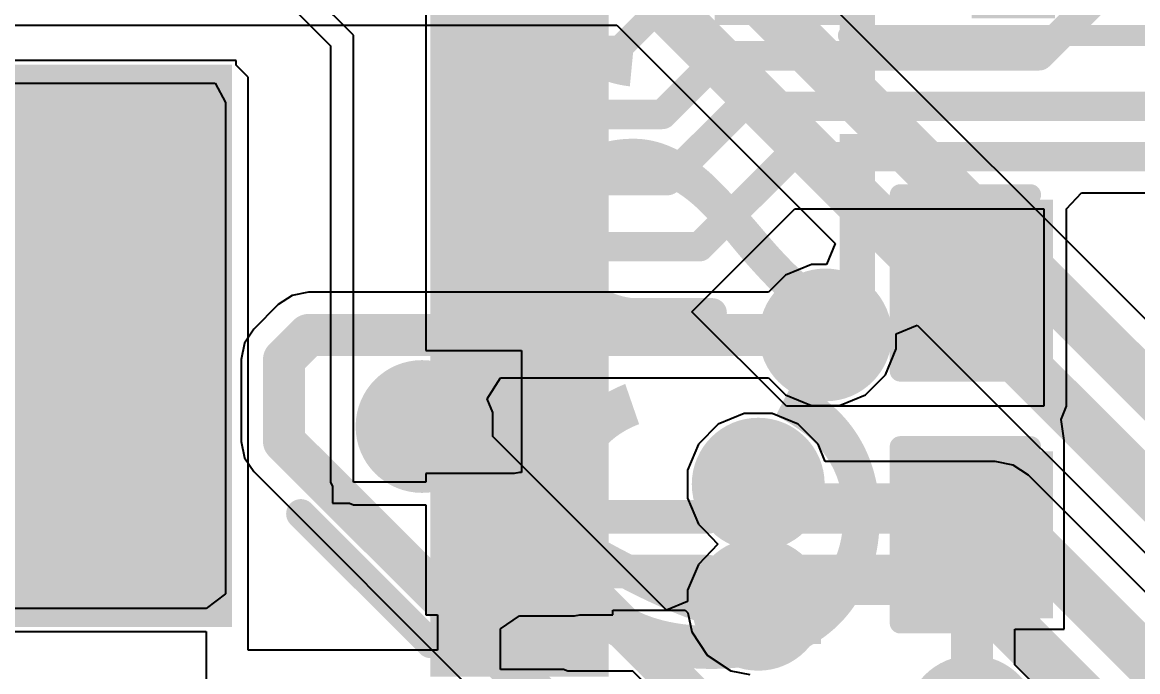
# Model space of a CAD drawing. Header units: millimetres. Extents: x -23 to 83, y -38 to 11.
# Drawn here: x 67.31 to 74.05, y -12.78 to -8.85 of the extents above; entities that cross this region are included whole.
import ezdxf

# ---------------------------------------------------------------- set-up
doc = ezdxf.new("R2010")
doc.units = ezdxf.units.MM
for name, color, linetype in [('BottomLayer', 5, 'Continuous'), ('BottomSolder', 6, 'Continuous'), ('TopLayer', 1, 'Continuous'), ('TopOverlay', 2, 'Continuous'), ('TopPaste', 8, 'Continuous'), ('TopSolder', 216, 'Continuous'), ('ViaHoleLayer', 16, 'Continuous')]:
    doc.layers.add(name, color=color, linetype=linetype)
doc.styles.add('Arial', font='', dxfattribs={"height": 0.2})
doc.styles.get('Arial').set_extended_font_data('Arial')

# ---------------------------------------------------------------- blocks, each defined once
blk = doc.blocks.new('C___0603_31')
at = {"layer": 'TopLayer'}
for points in [[(-0.381, 0.4445), (-0.381, -0.4445), (-1.143, -0.4445), (-1.143, 0.4445)], [(1.143, 0.4445), (1.143, -0.4445), (0.381, -0.4445), (0.381, 0.4445)]]:
    blk.add_hatch(color=1, dxfattribs=at).paths.add_polyline_path(points)
at = {"layer": 'TopPaste'}
for points in [[(-0.381, 0.4445), (-0.381, -0.4445), (-1.143, -0.4445), (-1.143, 0.4445)], [(1.143, 0.4445), (1.143, -0.4445), (0.381, -0.4445), (0.381, 0.4445)]]:
    blk.add_hatch(color=8, dxfattribs=at).paths.add_polyline_path(points)
at = {"layer": 'TopSolder'}
for points in [[(-0.321, 0.5045), (-0.321, -0.5045), (-1.203, -0.5045), (-1.203, 0.5045)], [(1.203, 0.5045), (1.203, -0.5045), (0.321, -0.5045), (0.321, 0.5045)]]:
    blk.add_hatch(color=216, dxfattribs=at).paths.add_polyline_path(points)
at = {"layer": 'TopOverlay', "const_width": 0.127}
for points in [[(-0.4572, 0.5334), (-1.2446, 0.5334)], [(-1.2446, 0.5334), (-1.2446, -0.5334)], [(1.2446, 0.5334), (0.4572, 0.5334)], [(1.2446, 0.5334), (1.2446, -0.5334)], [(-0.4572, -0.5334), (-1.2446, -0.5334)], [(1.2446, -0.5334), (0.4572, -0.5334)]]:
    blk.add_lwpolyline(points, dxfattribs=at)
at = {"layer": 'TopOverlay', "const_width": 0.0635}
for points in [[(-1.2764, 0.5334, 1), (-1.2128, 0.5334, 1)], [(-1.2764, 0.5334, 1), (-1.2128, 0.5334, 1)], [(-0.4889, 0.5334, 1), (-0.4254, 0.5334, 1)], [(0.4254, 0.5334, 1), (0.4889, 0.5334, 1)], [(1.2128, 0.5334, 1), (1.2764, 0.5334, 1)], [(1.2128, 0.5334, 1), (1.2764, 0.5334, 1)], [(-1.2764, -0.5334, 1), (-1.2128, -0.5334, 1)], [(-1.2764, -0.5334, 1), (-1.2128, -0.5334, 1)], [(-0.4889, -0.5334, 1), (-0.4254, -0.5334, 1)], [(0.4254, -0.5334, 1), (0.4889, -0.5334, 1)], [(1.2128, -0.5334, 1), (1.2764, -0.5334, 1)], [(1.2128, -0.5334, 1), (1.2764, -0.5334, 1)]]:
    blk.add_lwpolyline(points, format="xyb", close=True, dxfattribs=at)
blk = doc.blocks.new('C___0603_33')
at = {"layer": 'TopLayer'}
for points in [[(-0.381, 0.4445), (-0.381, -0.4445), (-1.143, -0.4445), (-1.143, 0.4445)], [(1.143, 0.4445), (1.143, -0.4445), (0.381, -0.4445), (0.381, 0.4445)]]:
    blk.add_hatch(color=1, dxfattribs=at).paths.add_polyline_path(points)
at = {"layer": 'TopPaste'}
for points in [[(-0.381, 0.4445), (-0.381, -0.4445), (-1.143, -0.4445), (-1.143, 0.4445)], [(1.143, 0.4445), (1.143, -0.4445), (0.381, -0.4445), (0.381, 0.4445)]]:
    blk.add_hatch(color=8, dxfattribs=at).paths.add_polyline_path(points)
at = {"layer": 'TopSolder'}
for points in [[(-0.321, 0.5045), (-0.321, -0.5045), (-1.203, -0.5045), (-1.203, 0.5045)], [(1.203, 0.5045), (1.203, -0.5045), (0.321, -0.5045), (0.321, 0.5045)]]:
    blk.add_hatch(color=216, dxfattribs=at).paths.add_polyline_path(points)
at = {"layer": 'TopOverlay', "const_width": 0.127}
for points in [[(-1.2446, 0.5334), (-1.2446, -0.5334)], [(-0.4572, 0.5334), (-1.2446, 0.5334)], [(1.2446, 0.5334), (0.4572, 0.5334)], [(1.2446, 0.5334), (1.2446, -0.5334)], [(-0.4572, -0.5334), (-1.2446, -0.5334)], [(1.2446, -0.5334), (0.4572, -0.5334)]]:
    blk.add_lwpolyline(points, dxfattribs=at)
at = {"layer": 'TopOverlay', "const_width": 0.0635}
for points in [[(-1.2764, 0.5334, 1), (-1.2128, 0.5334, 1)], [(-1.2764, 0.5334, 1), (-1.2128, 0.5334, 1)], [(-0.4889, 0.5334, 1), (-0.4254, 0.5334, 1)], [(0.4254, 0.5334, 1), (0.4889, 0.5334, 1)], [(1.2128, 0.5334, 1), (1.2764, 0.5334, 1)], [(1.2128, 0.5334, 1), (1.2764, 0.5334, 1)], [(-1.2764, -0.5334, 1), (-1.2128, -0.5334, 1)], [(-1.2764, -0.5334, 1), (-1.2128, -0.5334, 1)], [(-0.4889, -0.5334, 1), (-0.4254, -0.5334, 1)], [(0.4254, -0.5334, 1), (0.4889, -0.5334, 1)], [(1.2128, -0.5334, 1), (1.2764, -0.5334, 1)], [(1.2128, -0.5334, 1), (1.2764, -0.5334, 1)]]:
    blk.add_lwpolyline(points, format="xyb", close=True, dxfattribs=at)
blk = doc.blocks.new('QFN_56__7X7__121')
at = {"layer": 'TopLayer'}
for points in [[(-1.9, 3.0005), (-1.9, 3.8755), (-1.7, 3.8755), (-1.7, 3.0005)], [(-1.5, 3.0005), (-1.5, 3.8755), (-1.3, 3.8755), (-1.3, 3.0005)], [(-1.1, 3.0005), (-1.1, 3.8755), (-0.9, 3.8755), (-0.9, 3.0005)], [(-0.7, 3.0005), (-0.7, 3.8755), (-0.5, 3.8755), (-0.5, 3.0005)], [(-0.3, 3.0005), (-0.3, 3.8755), (-0.1, 3.8755), (-0.1, 3.0005)], [(0.1, 3.0005), (0.1, 3.8755), (0.3, 3.8755), (0.3, 3.0005)], [(0.5, 3.0005), (0.5, 3.8755), (0.7, 3.8755), (0.7, 3.0005)], [(0.9, 3.0005), (0.9, 3.8755), (1.1, 3.8755), (1.1, 3.0005)], [(1.3, 3.0005), (1.3, 3.8755), (1.5, 3.8755), (1.5, 3.0005)], [(1.7, 3.0005), (1.7, 3.8755), (1.9, 3.8755), (1.9, 3.0005)], [(-1.6, 1.6), (1.6, 1.6), (1.6, -1.6), (-1.6, -1.6)]]:
    blk.add_hatch(color=1, dxfattribs=at).paths.add_polyline_path(points)
at = {"layer": 'TopPaste'}
for points in [[(-1.9, 3.0005), (-1.9, 3.8755), (-1.7, 3.8755), (-1.7, 3.0005)], [(-1.5, 3.0005), (-1.5, 3.8755), (-1.3, 3.8755), (-1.3, 3.0005)], [(-1.1, 3.0005), (-1.1, 3.8755), (-0.9, 3.8755), (-0.9, 3.0005)], [(-0.7, 3.0005), (-0.7, 3.8755), (-0.5, 3.8755), (-0.5, 3.0005)], [(-0.3, 3.0005), (-0.3, 3.8755), (-0.1, 3.8755), (-0.1, 3.0005)], [(0.1, 3.0005), (0.1, 3.8755), (0.3, 3.8755), (0.3, 3.0005)], [(0.5, 3.0005), (0.5, 3.8755), (0.7, 3.8755), (0.7, 3.0005)], [(0.9, 3.0005), (0.9, 3.8755), (1.1, 3.8755), (1.1, 3.0005)], [(1.3, 3.0005), (1.3, 3.8755), (1.5, 3.8755), (1.5, 3.0005)], [(1.7, 3.0005), (1.7, 3.8755), (1.9, 3.8755), (1.9, 3.0005)], [(-1.6, 1.6), (1.6, 1.6), (1.6, -1.6), (-1.6, -1.6)]]:
    blk.add_hatch(color=8, dxfattribs=at).paths.add_polyline_path(points)
at = {"layer": 'TopSolder'}
for points in [[(-2.0016, 2.8989), (-2.0016, 3.9771), (-1.5984, 3.9771), (-1.5984, 2.8989)], [(-1.6016, 2.8989), (-1.6016, 3.9771), (-1.1984, 3.9771), (-1.1984, 2.8989)], [(-1.2016, 2.8989), (-1.2016, 3.9771), (-0.7984, 3.9771), (-0.7984, 2.8989)], [(-0.8016, 2.8989), (-0.8016, 3.9771), (-0.3984, 3.9771), (-0.3984, 2.8989)], [(-0.4016, 2.8989), (-0.4016, 3.9771), (0.0016, 3.9771), (0.0016, 2.8989)], [(-0.0016, 2.8989), (-0.0016, 3.9771), (0.4016, 3.9771), (0.4016, 2.8989)], [(0.3984, 2.8989), (0.3984, 3.9771), (0.8016, 3.9771), (0.8016, 2.8989)], [(0.7984, 2.8989), (0.7984, 3.9771), (1.2016, 3.9771), (1.2016, 2.8989)], [(1.1984, 2.8989), (1.1984, 3.9771), (1.6016, 3.9771), (1.6016, 2.8989)], [(1.5984, 2.8989), (1.5984, 3.9771), (2.0016, 3.9771), (2.0016, 2.8989)], [(-1.7016, 1.7016), (1.7016, 1.7016), (1.7016, -1.7016), (-1.7016, -1.7016)]]:
    blk.add_hatch(color=216, dxfattribs=at).paths.add_polyline_path(points)
blk = doc.blocks.new('8_USON__2X3__122')
at = {"layer": 'TopLayer'}
for points in [[(-0.3556, 0.14), (0.3556, 0.14), (0.3556, -0.14), (-0.3556, -0.14)], [(2.3396, 0.14), (3.0508, 0.14), (3.0508, -0.14), (2.3396, -0.14)], [(1.1976, 0.1), (1.4976, 0.1), (1.4976, -1.6), (1.1976, -1.6)], [(-0.3556, -0.36), (0.3556, -0.36), (0.3556, -0.64), (-0.3556, -0.64)], [(2.3396, -0.36), (3.0508, -0.36), (3.0508, -0.64), (2.3396, -0.64)], [(-0.3556, -0.86), (0.3556, -0.86), (0.3556, -1.14), (-0.3556, -1.14)], [(2.3396, -0.86), (3.0508, -0.86), (3.0508, -1.14), (2.3396, -1.14)], [(-0.3556, -1.36), (0.3556, -1.36), (0.3556, -1.64), (-0.3556, -1.64)], [(2.3396, -1.36), (3.0508, -1.36), (3.0508, -1.64), (2.3396, -1.64)]]:
    blk.add_hatch(color=1, dxfattribs=at).paths.add_polyline_path(points)
at = {"layer": 'TopPaste'}
for points in [[(-0.3556, 0.14), (0.3556, 0.14), (0.3556, -0.14), (-0.3556, -0.14)], [(2.3396, 0.14), (3.0508, 0.14), (3.0508, -0.14), (2.3396, -0.14)], [(1.1976, 0.1), (1.4976, 0.1), (1.4976, -1.6), (1.1976, -1.6)], [(-0.3556, -0.36), (0.3556, -0.36), (0.3556, -0.64), (-0.3556, -0.64)], [(2.3396, -0.36), (3.0508, -0.36), (3.0508, -0.64), (2.3396, -0.64)], [(-0.3556, -0.86), (0.3556, -0.86), (0.3556, -1.14), (-0.3556, -1.14)], [(2.3396, -0.86), (3.0508, -0.86), (3.0508, -1.14), (2.3396, -1.14)], [(-0.3556, -1.36), (0.3556, -1.36), (0.3556, -1.64), (-0.3556, -1.64)], [(2.3396, -1.36), (3.0508, -1.36), (3.0508, -1.64), (2.3396, -1.64)]]:
    blk.add_hatch(color=8, dxfattribs=at).paths.add_polyline_path(points)
at = {"layer": 'TopSolder'}
for points in [[(-0.4572, 0.2416), (0.4572, 0.2416), (0.4572, -0.2416), (-0.4572, -0.2416)], [(2.238, 0.2416), (3.1524, 0.2416), (3.1524, -0.2416), (2.238, -0.2416)], [(1.096, 0.2016), (1.5992, 0.2016), (1.5992, -1.7016), (1.096, -1.7016)], [(-0.4572, -0.2584), (0.4572, -0.2584), (0.4572, -0.7416), (-0.4572, -0.7416)], [(2.238, -0.2584), (3.1524, -0.2584), (3.1524, -0.7416), (2.238, -0.7416)], [(-0.4572, -0.7584), (0.4572, -0.7584), (0.4572, -1.2416), (-0.4572, -1.2416)], [(2.238, -0.7584), (3.1524, -0.7584), (3.1524, -1.2416), (2.238, -1.2416)], [(-0.4572, -1.2584), (0.4572, -1.2584), (0.4572, -1.7416), (-0.4572, -1.7416)], [(2.238, -1.2584), (3.1524, -1.2584), (3.1524, -1.7416), (2.238, -1.7416)]]:
    blk.add_hatch(color=216, dxfattribs=at).paths.add_polyline_path(points)
at = {"layer": 'TopOverlay'}
for points, const_width in [([(0.3516, 0.3048), (2.2566, 0.3048)], 0.127), ([(-0.6898, 0.1524), (-0.5628, 0.0254)], 0.2), ([(-0.6898, -0.1016), (-0.6898, 0.1524)], 0.2), ([(-0.6898, -0.1016), (-0.5628, 0.0254)], 0.2), ([(0.3516, -1.8048), (2.2566, -1.8048)], 0.127)]:
    blk.add_lwpolyline(points, dxfattribs=dict(at, const_width=const_width))
for points, const_width in [([(0.3198, 0.3048, 1), (0.3833, 0.3048, 1)], 0.0635), ([(2.2248, 0.3048, 1), (2.2883, 0.3048, 1)], 0.0635), ([(-0.7398, 0.1524, 1), (-0.6398, 0.1524, 1)], 0.1), ([(-0.7398, 0.1524, 1), (-0.6398, 0.1524, 1)], 0.1), ([(-0.6128, 0.0254, 1), (-0.5128, 0.0254, 1)], 0.1), ([(-0.6128, 0.0254, 1), (-0.5128, 0.0254, 1)], 0.1), ([(-0.7398, -0.1016, 1), (-0.6398, -0.1016, 1)], 0.1), ([(-0.7398, -0.1016, 1), (-0.6398, -0.1016, 1)], 0.1), ([(0.3198, -1.8048, 1), (0.3833, -1.8048, 1)], 0.0635), ([(2.2248, -1.8048, 1), (2.2883, -1.8048, 1)], 0.0635)]:
    blk.add_lwpolyline(points, format="xyb", close=True, dxfattribs=dict(at, const_width=const_width))

msp = doc.modelspace()

# ---------------------------------------------------------------- hatches: boundary and pattern name
at = {"layer": 'BottomLayer'}
h = msp.add_hatch(color=5, dxfattribs=at)
edge = h.paths.add_edge_path()
edge.add_arc((67.945, -9.652), 0.3, 0, 360)
h = msp.add_hatch(color=5, dxfattribs=at)
edge = h.paths.add_edge_path()
edge.add_arc((72.1614, -10.7442), 0.3, 0, 360)
h = msp.add_hatch(color=5, dxfattribs=at)
edge = h.paths.add_edge_path()
edge.add_arc((67.945, -10.795), 0.3, 0, 360)
h = msp.add_hatch(color=5, dxfattribs=at)
edge = h.paths.add_edge_path()
edge.add_arc((69.723, -11.2982), 0.3, 0, 360)
h = msp.add_hatch(color=5, dxfattribs=at)
edge = h.paths.add_edge_path()
edge.add_arc((71.755, -11.647), 0.3, 0, 360)
h = msp.add_hatch(color=5, dxfattribs=at)
edge = h.paths.add_edge_path()
edge.add_arc((67.945, -11.938), 0.3, 0, 360)
h = msp.add_hatch(color=5, dxfattribs=at)
edge = h.paths.add_edge_path()
edge.add_arc((71.755, -12.374), 0.3, 0, 360)
at = {"layer": 'BottomSolder'}
h = msp.add_hatch(color=6, dxfattribs=at)
edge = h.paths.add_edge_path()
edge.add_arc((67.945, -9.652), 0.4016, 0, 360)
h = msp.add_hatch(color=6, dxfattribs=at)
edge = h.paths.add_edge_path()
edge.add_arc((72.1614, -10.7442), 0.4016, 0, 360)
h = msp.add_hatch(color=6, dxfattribs=at)
edge = h.paths.add_edge_path()
edge.add_arc((67.945, -10.795), 0.4016, 0, 360)
h = msp.add_hatch(color=6, dxfattribs=at)
edge = h.paths.add_edge_path()
edge.add_arc((69.723, -11.2982), 0.4016, 0, 360)
h = msp.add_hatch(color=6, dxfattribs=at)
edge = h.paths.add_edge_path()
edge.add_arc((71.755, -11.647), 0.4016, 0, 360)
h = msp.add_hatch(color=6, dxfattribs=at)
edge = h.paths.add_edge_path()
edge.add_arc((67.945, -11.938), 0.4016, 0, 360)
h = msp.add_hatch(color=6, dxfattribs=at)
edge = h.paths.add_edge_path()
edge.add_arc((71.755, -12.374), 0.4016, 0, 360)
h = msp.add_hatch(color=6, dxfattribs=at)
edge = h.paths.add_edge_path()
edge.add_arc((73.0466, -13.0848), 0.4016, 0, 360)
at = {"layer": 'TopLayer'}
h = msp.add_hatch(color=1, dxfattribs=at)
edge = h.paths.add_edge_path()
edge.add_arc((67.945, -9.652), 0.3, 0, 360)
h = msp.add_hatch(color=1, dxfattribs=at)
edge = h.paths.add_edge_path()
edge.add_arc((72.1614, -10.7442), 0.3, 0, 360)
h = msp.add_hatch(color=1, dxfattribs=at)
edge = h.paths.add_edge_path()
edge.add_arc((67.945, -10.795), 0.3, 0, 360)
h = msp.add_hatch(color=1, dxfattribs=at)
edge = h.paths.add_edge_path()
edge.add_arc((69.723, -11.2982), 0.3, 0, 360)
h = msp.add_hatch(color=1, dxfattribs=at)
edge = h.paths.add_edge_path()
edge.add_arc((71.755, -11.647), 0.3, 0, 360)
h = msp.add_hatch(color=1, dxfattribs=at)
edge = h.paths.add_edge_path()
edge.add_arc((67.945, -11.938), 0.3, 0, 360)
h = msp.add_hatch(color=1, dxfattribs=at)
edge = h.paths.add_edge_path()
edge.add_arc((71.755, -12.374), 0.3, 0, 360)
at = {"layer": 'TopSolder'}
h = msp.add_hatch(color=216, dxfattribs=at)
edge = h.paths.add_edge_path()
edge.add_arc((67.945, -9.652), 0.4016, 0, 360)
h = msp.add_hatch(color=216, dxfattribs=at)
edge = h.paths.add_edge_path()
edge.add_arc((72.1614, -10.7442), 0.4016, 0, 360)
h = msp.add_hatch(color=216, dxfattribs=at)
edge = h.paths.add_edge_path()
edge.add_arc((67.945, -10.795), 0.4016, 0, 360)
h = msp.add_hatch(color=216, dxfattribs=at)
edge = h.paths.add_edge_path()
edge.add_arc((69.723, -11.2982), 0.4016, 0, 360)
h = msp.add_hatch(color=216, dxfattribs=at)
edge = h.paths.add_edge_path()
edge.add_arc((71.755, -11.647), 0.4016, 0, 360)
h = msp.add_hatch(color=216, dxfattribs=at)
edge = h.paths.add_edge_path()
edge.add_arc((67.945, -11.938), 0.4016, 0, 360)
h = msp.add_hatch(color=216, dxfattribs=at)
edge = h.paths.add_edge_path()
edge.add_arc((71.755, -12.374), 0.4016, 0, 360)
h = msp.add_hatch(color=216, dxfattribs=at)
edge = h.paths.add_edge_path()
edge.add_arc((73.0466, -13.0848), 0.4016, 0, 360)
at = {"layer": 'ViaHoleLayer'}
h = msp.add_hatch(color=16, dxfattribs=at)
edge = h.paths.add_edge_path()
edge.add_arc((67.945, -9.652), 0.15, 0, 360)
h = msp.add_hatch(color=16, dxfattribs=at)
edge = h.paths.add_edge_path()
edge.add_arc((67.945, -10.795), 0.15, 0, 360)
h = msp.add_hatch(color=16, dxfattribs=at)
edge = h.paths.add_edge_path()
edge.add_arc((72.1614, -10.7442), 0.15, 0, 360)
h = msp.add_hatch(color=16, dxfattribs=at)
edge = h.paths.add_edge_path()
edge.add_arc((69.723, -11.2982), 0.15, 0, 360)
h = msp.add_hatch(color=16, dxfattribs=at)
edge = h.paths.add_edge_path()
edge.add_arc((71.755, -11.647), 0.15, 0, 360)
h = msp.add_hatch(color=16, dxfattribs=at)
edge = h.paths.add_edge_path()
edge.add_arc((67.945, -11.938), 0.15, 0, 360)
h = msp.add_hatch(color=16, dxfattribs=at)
edge = h.paths.add_edge_path()
edge.add_arc((71.755, -12.374), 0.15, 0, 360)

# ---------------------------------------------------------------- linework, layer by layer
at = {"layer": 'BottomLayer'}
for p, q in [((74.8665, -11.4197), (71.3987, -7.952)), ((52.0356, -8.8701), (70.9004, -8.8701)), ((70.9004, -8.8701), (72.2205, -10.1902)), ((72.2205, -10.1902), (72.1679, -10.3172)), ((71.9195, -10.3822), (71.8165, -10.4852)), ((72.0765, -10.3172), (71.9195, -10.3822)), ((72.1679, -10.3172), (72.0765, -10.3172)), ((68.9381, -10.5049), (68.8541, -10.5611)), ((69.0372, -10.4852), (68.9381, -10.5049)), ((71.8165, -10.4852), (69.0372, -10.4852)), ((68.8541, -10.5611), (68.7053, -10.7099)), ((68.7053, -10.7099), (68.6491, -10.7939)), ((72.5884, -10.7377), (72.7154, -10.6851)), ((72.7154, -10.6851), (74.3682, -12.3378)), ((72.5884, -10.8291), (72.5884, -10.7377)), ((68.6491, -10.7939), (68.6294, -10.893)), ((72.5234, -10.9861), (72.5884, -10.8291)), ((68.6294, -10.893), (68.6294, -11.3882)), ((72.4033, -11.1062), (72.5234, -10.9861)), ((70.1156, -11.1302), (70.1978, -11.0032)), ((70.1978, -11.0032), (71.8165, -11.0032)), ((71.8165, -11.0032), (71.9195, -11.1062)), ((71.9195, -11.1062), (72.0765, -11.1712)), ((72.2463, -11.1712), (72.4033, -11.1062)), ((70.15, -11.2133), (70.1156, -11.1302)), ((72.0765, -11.1712), (72.2463, -11.1712)), ((70.15, -11.359), (70.15, -11.2133)), ((71.6701, -11.22), (71.5131, -11.285)), ((71.8399, -11.22), (71.6701, -11.22)), ((71.9969, -11.285), (71.8399, -11.22)), ((71.5131, -11.285), (71.393, -11.4051)), ((72.117, -11.4051), (71.9969, -11.285)), ((68.6294, -11.3882), (68.6491, -11.4873)), ((71.201, -12.41), (70.15, -11.359)), ((71.393, -11.4051), (71.328, -11.5621)), ((72.1603, -11.5097), (72.117, -11.4051)), ((68.6491, -11.4873), (68.7053, -11.5713)), ((73.1864, -11.5097), (72.1603, -11.5097)), ((73.2954, -11.5314), (73.1864, -11.5097)), ((73.1864, -11.5097), (73.1864, -11.5097)), ((68.7053, -11.5713), (70.575, -13.4411)), ((71.328, -11.5621), (71.328, -11.7319)), ((73.3878, -11.5932), (73.2954, -11.5314)), ((74.3732, -12.5785), (73.3878, -11.5932)), ((71.328, -11.7319), (71.393, -11.8889)), ((71.393, -11.8889), (71.4317, -11.9275)), ((71.4317, -11.9275), (71.5117, -12.0105)), ((71.5117, -12.0105), (71.4317, -12.0935)), ((71.393, -12.1321), (71.328, -12.2891)), ((71.4317, -12.0935), (71.393, -12.1321)), ((71.328, -12.2891), (71.328, -12.3573)), ((71.328, -12.3573), (71.201, -12.41))]:
    msp.add_line(p, q, dxfattribs=at)
for points, const_width in [([(71.1973, -8.1534), (74.7485, -11.7046)], 0.3048), ([(71.0184, -8.5852), (74.5696, -12.1364)], 0.3048), ([(68.8884, -10.893), (69.0372, -10.7442)], 0.254), ([(69.0372, -10.7442), (72.1614, -10.7442)], 0.254), ([(68.8884, -11.3882), (68.8884, -10.893)], 0.254), ([(69.723, -11.2982), (71.455, -13.0302)], 0.254), ([(68.8884, -11.3882), (71.3178, -13.8176)], 0.254), ([(71.755, -11.647), (71.8349, -11.647)], 0.3048), ([(71.8349, -11.647), (71.9825, -11.7946)], 0.3048), ([(71.9825, -11.7946), (73.1864, -11.7946)], 0.3048), ([(73.1864, -11.7946), (74.2552, -12.8634)], 0.3048), ([(71.8349, -12.374), (71.9825, -12.2264)], 0.3048), ([(71.9825, -12.2264), (73.0075, -12.2264)], 0.3048), ([(73.0075, -12.2264), (74.0763, -13.2952)], 0.3048), ([(71.755, -12.374), (71.8349, -12.374)], 0.3048)]:
    msp.add_lwpolyline(points, dxfattribs=dict(at, const_width=const_width))
for points, const_width in [([(68.9737, -10.7442, 1), (69.1007, -10.7442, 1)], 0.127), ([(68.9737, -10.7442, 1), (69.1007, -10.7442, 1)], 0.127), ([(72.0979, -10.7442, 1), (72.2249, -10.7442, 1)], 0.127), ([(68.8249, -10.893, 1), (68.9519, -10.893, 1)], 0.127), ([(68.8249, -10.893, 1), (68.9519, -10.893, 1)], 0.127), ([(69.6595, -11.2982, 1), (69.7865, -11.2982, 1)], 0.127), ([(68.8249, -11.3882, 1), (68.9519, -11.3882, 1)], 0.127), ([(68.8249, -11.3882, 1), (68.9519, -11.3882, 1)], 0.127), ([(71.6788, -11.647, 1), (71.8312, -11.647, 1)], 0.1524), ([(71.7587, -11.647, 1), (71.9111, -11.647, 1)], 0.1524), ([(71.7587, -11.647, 1), (71.9111, -11.647, 1)], 0.1524), ([(71.9063, -11.7946, 1), (72.0587, -11.7946, 1)], 0.1524), ([(71.9063, -11.7946, 1), (72.0587, -11.7946, 1)], 0.1524), ([(73.1102, -11.7946, 1), (73.2626, -11.7946, 1)], 0.1524), ([(73.1102, -11.7946, 1), (73.2626, -11.7946, 1)], 0.1524), ([(71.9063, -12.2264, 1), (72.0587, -12.2264, 1)], 0.1524), ([(71.9063, -12.2264, 1), (72.0587, -12.2264, 1)], 0.1524), ([(72.9313, -12.2264, 1), (73.0837, -12.2264, 1)], 0.1524), ([(72.9313, -12.2264, 1), (73.0837, -12.2264, 1)], 0.1524), ([(71.6788, -12.374, 1), (71.8312, -12.374, 1)], 0.1524), ([(71.7587, -12.374, 1), (71.9111, -12.374, 1)], 0.1524), ([(71.7587, -12.374, 1), (71.9111, -12.374, 1)], 0.1524)]:
    msp.add_lwpolyline(points, format="xyb", close=True, dxfattribs=dict(at, const_width=const_width))
at = {"layer": 'TopLayer'}
for p, q in [((69.3078, -8.9314), (68.837, -8.4606)), ((69.7466, -8.4375), (69.7466, -9.6375)), ((68.7727, -8.5981), (69.1704, -8.9957)), ((69.3078, -11.6356), (69.3078, -8.9314)), ((69.1704, -8.9957), (69.1704, -11.6356)), ((68.4731, -9.0835), (65.1461, -9.0835)), ((68.5136, -9.0835), (68.4731, -9.0835)), ((68.6001, -9.0835), (68.5136, -9.0835)), ((68.5136, -9.0835), (68.5136, -9.0835)), ((68.6001, -9.1131), (68.6001, -9.0835)), ((68.6108, -9.1238), (68.6001, -9.1131)), ((68.6326, -9.1455), (68.6108, -9.1238)), ((68.6108, -9.1238), (68.6108, -9.1238)), ((68.6728, -9.1857), (68.6326, -9.1455)), ((68.6326, -9.1455), (68.6326, -9.1455)), ((68.6326, -9.1455), (68.6326, -9.1455)), ((65.2836, -9.221), (68.4731, -9.221)), ((68.4731, -9.221), (68.4733, -9.2212)), ((68.4733, -9.2212), (68.5354, -9.339)), ((68.6728, -12.6519), (68.6728, -9.1857)), ((68.5354, -9.339), (68.5354, -12.3108)), ((69.7466, -9.6375), (69.7466, -10.8375)), ((73.6186, -9.9822), (73.7083, -9.8854)), ((73.7083, -9.8854), (75.17, -9.8854)), ((71.3545, -10.6045), (71.9768, -9.9822)), ((71.9768, -9.9822), (73.4812, -9.9822)), ((73.4812, -9.9822), (73.4812, -11.176)), ((73.6186, -11.176), (73.6186, -9.9822)), ((71.926, -11.176), (71.3545, -10.6045)), ((69.7466, -10.8375), (70.3238, -10.8375)), ((70.3238, -10.8375), (70.3238, -11.5774)), ((73.4812, -11.176), (71.926, -11.176)), ((73.5859, -11.255), (73.6186, -11.176)), ((73.6041, -11.382), (73.5859, -11.255)), ((73.6041, -12.525), (73.6041, -11.382)), ((73.6041, -11.382), (73.6041, -11.382)), ((70.2806, -11.5835), (69.7466, -11.5835)), ((69.7466, -11.5835), (69.7466, -11.6356)), ((70.3111, -11.5774), (70.2806, -11.5835)), ((70.3238, -11.5774), (70.3111, -11.5774)), ((69.1704, -11.6356), (69.1808, -11.6609)), ((69.1808, -11.6609), (69.1808, -11.7629)), ((69.7466, -11.6356), (69.3078, -11.6356)), ((69.1808, -11.7629), (69.2834, -11.7629)), ((69.2834, -11.7629), (69.3078, -11.7731)), ((69.3078, -11.7731), (69.7466, -11.7731)), ((69.7466, -11.7731), (69.7466, -12.4375)), ((68.5354, -12.3108), (68.4188, -12.4)), ((68.4188, -12.4), (65.2543, -12.4)), ((69.7466, -12.4375), (69.8158, -12.4375)), ((69.8158, -12.4375), (69.8158, -12.6519)), ((70.1968, -12.5227), (70.3111, -12.4436)), ((70.3111, -12.4436), (70.6454, -12.4436)), ((70.6454, -12.4436), (70.676, -12.4375)), ((70.676, -12.4375), (70.8756, -12.4375)), ((70.8756, -12.4375), (70.8756, -12.4087)), ((70.8756, -12.4087), (71.3136, -12.4087)), ((71.3136, -12.4087), (71.3297, -12.4248)), ((71.3297, -12.4248), (71.3528, -12.5406)), ((65.1461, -12.5375), (68.4188, -12.5375)), ((68.4188, -12.5375), (68.4188, -12.9056)), ((70.1968, -12.7681), (70.1968, -12.5227)), ((73.3056, -12.7399), (73.3056, -12.525)), ((73.3056, -12.525), (73.6041, -12.525)), ((71.3528, -12.5406), (71.4472, -12.6818)), ((69.8158, -12.6519), (68.6728, -12.6519)), ((71.4472, -12.6818), (71.5884, -12.7762)), ((73.4086, -12.843), (73.3056, -12.7399)), ((70.5778, -12.7681), (70.1968, -12.7681)), ((70.6033, -12.7787), (70.5778, -12.7681)), ((70.5778, -12.7681), (70.5778, -12.7681)), ((70.996, -12.7787), (70.6033, -12.7787)), ((72.1018, -13.8845), (70.996, -12.7787)), ((71.5884, -12.7762), (71.7042, -12.7992))]:
    msp.add_line(p, q, dxfattribs=at)
for points, const_width in [([(70.9177, -9.0106), (71.3162, -8.6121)], 0.1524), ([(73.4526, -9.0557), (73.8686, -8.6399)], 0.1778), ([(70.3111, -9.0106), (70.9177, -9.0106)], 0.1524), ([(71.1755, -9.4105), (71.5303, -9.0557)], 0.1778), ([(71.5303, -9.0557), (73.4526, -9.0557)], 0.1778), ([(71.2065, -9.8105), (71.6566, -9.3605)], 0.1778), ([(71.6566, -9.3605), (75.0437, -9.3605)], 0.1778), ([(70.3111, -9.4105), (71.1755, -9.4105)], 0.1778), ([(71.3996, -10.2106), (71.9449, -9.6653)], 0.1778), ([(71.9449, -9.6653), (75.1199, -9.6653)], 0.1778), ([(70.3111, -9.8105), (71.2065, -9.8105)], 0.1778), ([(70.3111, -10.2106), (71.3996, -10.2106)], 0.1778), ([(70.3111, -10.6105), (71.4765, -10.6105)], 0.1778), ([(71.4492, -11.8454), (71.6476, -11.647)], 0.2032), ([(71.6476, -11.647), (71.755, -11.647)], 0.2032), ([(70.3111, -11.8105), (70.6454, -11.8105)], 0.2032), ([(70.6454, -11.8105), (70.6803, -11.8454)], 0.2032), ([(68.9903, -11.8264), (69.7747, -12.6105)], 0.1778), ([(70.6803, -11.8454), (71.4492, -11.8454)], 0.2032), ([(73.0466, -12.003), (73.0961, -11.9535)], 0.254), ([(73.0466, -13.0848), (73.0466, -12.003)], 0.254), ([(70.3111, -12.2105), (70.6454, -12.2105)], 0.2032), ([(70.6454, -12.2105), (70.6803, -12.1756)], 0.2032), ([(70.6803, -12.1756), (71.4492, -12.1756)], 0.2032), ([(71.4492, -12.1756), (71.6476, -12.374)], 0.2032), ([(71.6476, -12.374), (71.755, -12.374)], 0.2032), ([(69.7747, -12.6105), (70.3111, -12.6105)], 0.1778)]:
    msp.add_lwpolyline(points, dxfattribs=dict(at, const_width=const_width))
for points, const_width in [([(70.273, -9.0106, 1), (70.3492, -9.0106, 1)], 0.0762), ([(70.8796, -9.0106, 1), (70.9558, -9.0106, 1)], 0.0762), ([(70.8796, -9.0106, 1), (70.9558, -9.0106, 1)], 0.0762), ([(71.4859, -9.0557, 1), (71.5748, -9.0557, 1)], 0.0889), ([(71.4859, -9.0557, 1), (71.5748, -9.0557, 1)], 0.0889), ([(73.4081, -9.0557, 1), (73.497, -9.0557, 1)], 0.0889), ([(73.4081, -9.0557, 1), (73.497, -9.0557, 1)], 0.0889), ([(71.6121, -9.3605, 1), (71.701, -9.3605, 1)], 0.0889), ([(71.6121, -9.3605, 1), (71.701, -9.3605, 1)], 0.0889), ([(70.2667, -9.4105, 1), (70.3556, -9.4105, 1)], 0.0889), ([(71.131, -9.4105, 1), (71.2199, -9.4105, 1)], 0.0889), ([(71.131, -9.4105, 1), (71.2199, -9.4105, 1)], 0.0889), ([(71.9005, -9.6653, 1), (71.9894, -9.6653, 1)], 0.0889), ([(71.9005, -9.6653, 1), (71.9894, -9.6653, 1)], 0.0889), ([(70.2667, -9.8105, 1), (70.3556, -9.8105, 1)], 0.0889), ([(71.162, -9.8105, 1), (71.2509, -9.8105, 1)], 0.0889), ([(71.162, -9.8105, 1), (71.2509, -9.8105, 1)], 0.0889), ([(70.2667, -10.2106, 1), (70.3556, -10.2106, 1)], 0.0889), ([(71.3552, -10.2106, 1), (71.4441, -10.2106, 1)], 0.0889), ([(71.3552, -10.2106, 1), (71.4441, -10.2106, 1)], 0.0889), ([(70.2667, -10.6105, 1), (70.3556, -10.6105, 1)], 0.0889), ([(71.432, -10.6105, 1), (71.5209, -10.6105, 1)], 0.0889), ([(71.5968, -11.647, 1), (71.6984, -11.647, 1)], 0.1016), ([(71.5968, -11.647, 1), (71.6984, -11.647, 1)], 0.1016), ([(71.7042, -11.647, 1), (71.8058, -11.647, 1)], 0.1016), ([(70.2603, -11.8105, 1), (70.3619, -11.8105, 1)], 0.1016), ([(70.5946, -11.8105, 1), (70.6962, -11.8105, 1)], 0.1016), ([(70.5946, -11.8105, 1), (70.6962, -11.8105, 1)], 0.1016), ([(68.9459, -11.8264, 1), (69.0348, -11.8264, 1)], 0.0889), ([(70.6295, -11.8454, 1), (70.7311, -11.8454, 1)], 0.1016), ([(70.6295, -11.8454, 1), (70.7311, -11.8454, 1)], 0.1016), ([(71.3984, -11.8454, 1), (71.5, -11.8454, 1)], 0.1016), ([(71.3984, -11.8454, 1), (71.5, -11.8454, 1)], 0.1016), ([(73.0326, -11.9535, 1), (73.1596, -11.9535, 1)], 0.127), ([(72.9831, -12.003, 1), (73.1101, -12.003, 1)], 0.127), ([(72.9831, -12.003, 1), (73.1101, -12.003, 1)], 0.127), ([(70.2603, -12.2105, 1), (70.3619, -12.2105, 1)], 0.1016), ([(70.5946, -12.2105, 1), (70.6962, -12.2105, 1)], 0.1016), ([(70.5946, -12.2105, 1), (70.6962, -12.2105, 1)], 0.1016), ([(70.6295, -12.1756, 1), (70.7311, -12.1756, 1)], 0.1016), ([(70.6295, -12.1756, 1), (70.7311, -12.1756, 1)], 0.1016), ([(71.3984, -12.1756, 1), (71.5, -12.1756, 1)], 0.1016), ([(71.3984, -12.1756, 1), (71.5, -12.1756, 1)], 0.1016), ([(71.5968, -12.374, 1), (71.6984, -12.374, 1)], 0.1016), ([(71.5968, -12.374, 1), (71.6984, -12.374, 1)], 0.1016), ([(71.7042, -12.374, 1), (71.8058, -12.374, 1)], 0.1016), ([(69.7302, -12.6105, 1), (69.8191, -12.6105, 1)], 0.0889), ([(69.7302, -12.6105, 1), (69.8191, -12.6105, 1)], 0.0889), ([(70.2667, -12.6105, 1), (70.3556, -12.6105, 1)], 0.0889)]:
    msp.add_lwpolyline(points, format="xyb", close=True, dxfattribs=dict(at, const_width=const_width))

# ---------------------------------------------------------------- block references
for name, p, rotation in [('QFN_56__7X7__121', (66.8731, -10.8105), 270), ('C___0603_31', (73.8581, -10.4295), 180), ('C___0603_33', (73.8581, -11.9535), 180)]:
    msp.add_blockref(name, p, dxfattribs=dict(rotation=rotation))
msp.add_blockref('8_USON__2X3__122', (71.9486, -7.128))

# ---------------------------------------------------------------- texts
at = {"layer": 'TopOverlay', "style": 'Arial'}
for s, p in [('C22', (72.4613, -12.9044)), ('R17', (72.1339, -16.6191))]:
    msp.add_text(s, height=1.9685, rotation=90, dxfattribs=at).set_placement(p)

doc.saveas('drawing.dxf')
